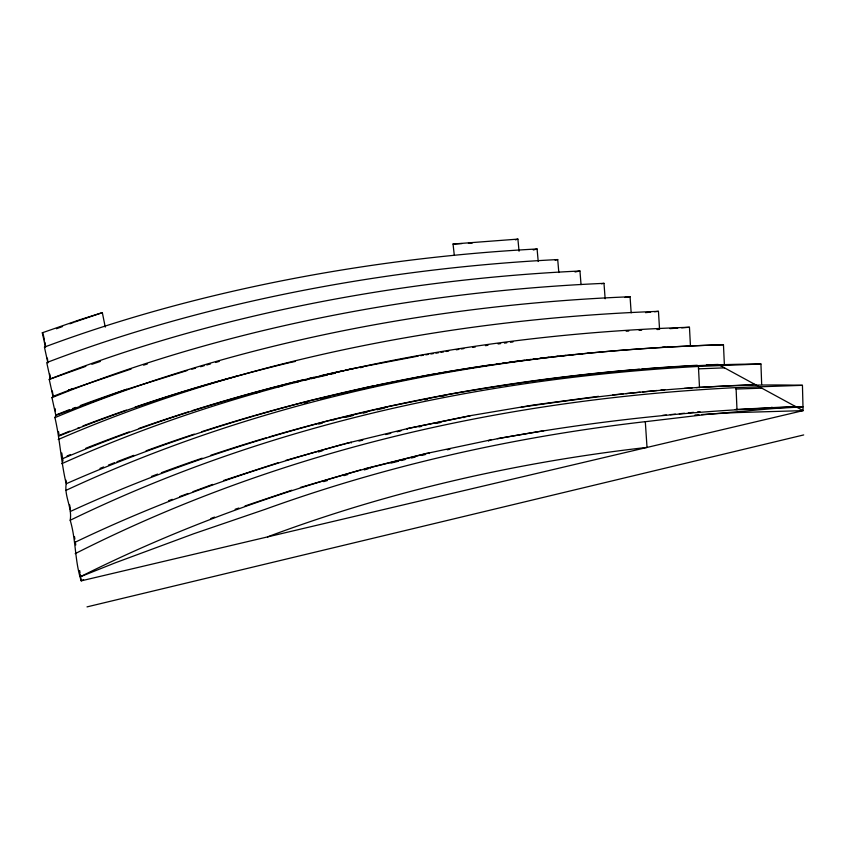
<?xml version="1.0" encoding="UTF-8"?>
<svg xmlns="http://www.w3.org/2000/svg" width="846" height="846" viewBox="0 0 846 846"><rect width="100%" height="100%" fill="white"/><g stroke="black" fill="none" stroke-linecap="round" stroke-linejoin="round"><path stroke-width="1.27" d="M521.221 407.201C614.238 393.57 708.303 382.847 802.442 385.332L803.087 410.638L81.216 580.842C74.617 560.983 76.172 540.192 70.197 520.258C72.428 507.748 64.085 496.179 66.21 483.753C60.923 461.715 60.066 439.603 54.927 417.628L55.836 415.354L51.955 397.652L52.97 396.404L72.248 388.98L131.162 369.015M75.072 542.254C161.586 500.8 252.351 468.589 344.988 443.854L351.196 442.299L351.291 442.923M70.408 511.439C153.2 473.422 239.725 443.907 327.836 420.938L387.331 406.767L447.597 394.627C551.01 376.375 655.851 364.52 760.945 364.013L761.675 384.528M66.21 483.753C145.575 448.729 228.24 421.541 312.259 400.126L369.237 386.834L426.902 375.37C524.827 357.795 624.041 347.695 723.467 344.745L724.356 364.372M67.098 455.994L70.525 454.545M62.414 458.744C138.617 426.342 217.75 401.184 298.046 381.134L352.708 368.623L418.167 356.092M60.278 434.981L69.647 431.164M58.977 436.05C132.24 405.953 208.127 382.561 285.017 363.738L289.226 362.797M267.548 536.914L269.916 535.962C390.45 491.05 516.684 462.434 644.377 447.693L647.021 447.439L645.308 421.699L706.738 414.424L773.879 408.523L802.991 406.831C699.843 409.718 596.906 420.399 495.418 439.137L488.628 440.512L488.692 441.157M55.995 414.963L69.287 409.707M55.836 415.354L124.341 390.112L186.903 370.622M210.866 518.503L214.503 517.096M52.97 396.404L49.227 379.368L85.837 366.329M168.587 500.705L172.246 499.341M179.574 496.623L188.129 493.461M193.015 491.653L212.558 484.409M56.471 328.756L62.572 326.514M69.88 323.807L73.539 322.453M72.248 388.98L68.219 390.387A1133.978 648.089 -2.3 0 1 73.137 388.6M45.367 346.807L42.3 332.774L79.862 319.735L102.334 312.65L105.253 327.095M74.755 322.009L102.334 312.65M91.897 364.298L100.357 361.432M235.146 509.281L238.836 508.044M244.991 505.971L291.743 490.236M223.619 480.486L278.292 462.688M72.767 408.407L75.939 407.391M143.577 365.155L147.31 363.992M515.373 239.852L517.9 239.111L519.053 251.23M300.404 487.444L360.618 469.9M77.726 428.129L79.947 427.484M191.862 369.205L195.595 368.147M200.576 366.73L204.309 365.673M206.794 364.964L210.527 363.896M215.497 362.479L219.23 361.422M285.832 460.393L342.958 444.224M533.276 249.972L537.083 248.967L538.225 261.488M490.987 439.857L429.208 452.896L363.96 469.202C266.3 495.978 170.871 531.33 80.307 576.76L115.278 562.812L193.808 533.731L265.401 509.25C387.108 465.226 514.178 436.948 642.653 421.964L645.308 421.699M364.383 468.853L427.399 453.17M390.989 463.09L398.646 461.176M401.205 460.541L405.033 459.59M411.42 458.003L415.249 457.041M421.625 455.455L425.464 454.503M344.227 443.864L407.222 428.679L470.323 415.777M358.926 441.073L362.744 440.142M385.66 434.569L390.757 433.332M397.123 431.777L400.941 430.847M87.011 606.889L803.7 434.929M345.337 417.364L352.983 415.545M363.188 413.123L367.005 412.214M377.21 409.781L384.856 407.962M320.602 398.762L328.29 396.964M342.387 393.676L350.085 391.888M364.182 388.6L368.031 387.701M555.145 260.156L557.715 259.563L558.825 272.528M304.856 380.14L308.642 379.272M311.159 378.701L316.203 377.549M318.731 376.967L327.561 374.947M330.077 374.366L335.122 373.213M290.273 362.564L295.391 361.411M664.914 347.177L664.998 347.156A2563.845 1826.176 38.9 0 0 662.376 347.315M447.365 449.776L449.956 449.237M406.736 428.679L469.784 415.756L533.625 404.991L598.524 396.319M418.886 426.923L421.456 426.395M435.616 423.497L440.766 422.44M424.755 399.82L427.325 399.301M370.601 387.14L373.192 386.633M575.037 271.968L579.954 270.995L581.043 284.626M360.417 367.672L362.966 367.175M497.385 438.619L543.809 430.73M601.464 283.77L603.991 283.347L605.144 298.775M420.716 355.68L423.254 355.257M425.792 354.834L428.34 354.421M430.878 353.998L433.416 353.586M435.965 353.163L438.503 352.74M441.052 352.327L443.59 351.904M446.128 351.481L448.676 351.069M456.269 349.81L458.796 349.398M461.313 348.975L463.841 348.563M504.417 343.106L506.849 342.767M510.519 342.27L512.962 341.943M472.724 347.368L475.262 347.019M485.424 345.654L487.962 345.316M498.114 343.952L500.652 343.603M624.845 297.443L630.069 296.745L631.169 312.872M645.498 312.65L650.68 312.132M654.561 311.73L658.452 311.339L659.552 329.39L657.004 329.506M612.821 394.892L623.206 393.855M625.807 393.602L640.094 392.174M642.685 391.92L656.972 390.492M660.874 390.101L664.766 389.71M662.481 415.397L666.362 415.016M670.244 414.635L675.425 414.138M679.306 413.757L684.477 413.25M688.358 412.869L693.54 412.362M697.421 411.981L700.002 411.727M454.302 255.333L453.044 244.018L517.9 239.111M626.167 331.23L628.768 331.029M669.958 328.65L677.752 328.1M681.654 327.825L689.458 327.265L690.463 346.077M684.351 388.399L692.187 387.88M696.099 387.616L754.886 384.391M735.259 409.496L795.409 406.461M453.044 244.018L462.001 243.574M468.398 243.246L472.237 243.056M639.111 330.342L641.67 330.226M706.41 364.901L718.233 364.436M70.197 520.258A2548.163 1718.533 38.4 0 1 698.415 366.445L760.945 364.013M698.394 368.856L724.514 367.851M75.167 553.665A5081.89 2595.644 51.5 0 1 736.052 387.616L802.442 385.332M735.914 389.044L761.812 388.166M428.658 452.853L429.292 453.551M719.28 365.007L803.087 410.638L737.109 412.573A4713.605 2465.064 52.5 0 0 701.546 414.551M771.816 407.169L772.694 407.751M697.39 365.43L697.22 365.261A4927.548 2703.816 53.5 0 0 641.955 369.015M42.3 332.774L43.072 333.715M47.894 362.934L44.426 347.093A759.507 315.801 -6.6 0 1 537.083 248.967M50.326 378.987L46.731 362.574A816.189 363.251 -5.9 0 1 557.715 259.563M43.336 334.942L44.404 339.838M303.513 379.875L303.598 380.436M44.944 342.292L45.663 347.05M47.344 358.112L47.725 360.555M49.787 374.133L50.326 377.728M52.346 390.989L53.139 396.192M55.011 408.491L55.402 411.082M58.511 431.545L59.114 435.457M61.769 452.959L63.006 461.091M65.893 480.073L66.284 482.632M69.679 504.935L70.44 509.969M74.49 536.576L74.871 539.103M75.241 541.514L75.759 544.983M79.651 570.511L80.032 573.08M80.233 574.36L81.216 580.842A4713.605 2465.064 52.5 0 1 83.574 579.616M333.779 419.5L333.863 420.092M370.463 467.521L370.559 468.176M352.708 368.623L352.782 369.173M387.331 406.767L387.405 407.36M407.222 428.679L407.307 429.303M421.012 376.533L421.075 377.105M441.422 395.843L441.496 396.436A1736.563 1262.877 23.4 0 1 444.076 395.96M463.851 417.078L463.925 417.691M698.415 366.445L699.515 387.669M736.052 387.616L736.993 409.834M82.94 425.919A1477.803 1017.315 7.1 0 1 126.35 410.13M135.032 407.138A1477.803 1017.315 7.1 0 1 232.026 377.379M233.295 377.03A1477.803 1017.315 7.1 0 1 237.123 375.994M323.68 481.649A4713.605 2465.064 52.5 0 1 327.465 480.496M343.92 475.632A4713.605 2465.064 52.5 0 1 347.727 474.532M364.214 469.9A4713.605 2465.064 52.5 0 1 368.021 468.864M695.01 414.984A4713.605 2465.064 52.5 0 1 698.923 414.72M318.413 451.965A2479.986 1689.166 40.4 0 1 322.199 450.886M151.423 476.435A4927.548 2703.816 53.5 0 1 157.61 474.109M161.332 472.724A4927.548 2703.816 53.5 0 1 202.183 458.194M210.823 455.275A4927.548 2703.816 53.5 0 1 266.458 437.742M268.954 437.012A4927.548 2703.816 53.5 0 1 327.148 420.991M328.407 420.674A4927.548 2703.816 53.5 0 1 639.354 369.226M318.656 424.079A1736.563 1262.877 23.4 0 1 322.463 423.074M65.766 490.458A1768.648 1258.985 21.2 0 1 723.467 344.745M99.987 468.409A2563.845 1826.176 38.9 0 1 103.624 466.96M108.468 465.046A2563.845 1826.176 38.9 0 1 114.527 462.688M116.949 461.747A2563.845 1826.176 38.9 0 1 133.89 455.317M146.072 450.823A2563.845 1826.176 38.9 0 1 194.22 434.146M201.697 431.714A2563.845 1826.176 38.9 0 1 253.44 415.883M254.699 415.523A2563.845 1826.176 38.9 0 1 373.943 385.787M376.491 385.247A2563.845 1826.176 38.9 0 1 435.51 373.795M438.091 373.34A2563.845 1826.176 38.9 0 1 492.404 364.615M496.232 364.055A2563.845 1826.176 38.9 0 1 500.071 363.516M502.63 363.146A2563.845 1826.176 38.9 0 1 505.189 362.797M509.038 362.257A2563.845 1826.176 38.9 0 1 511.608 361.908M514.167 361.57A2563.845 1826.176 38.9 0 1 518.027 361.052M521.887 360.544A2563.845 1826.176 38.9 0 1 524.457 360.216M527.037 359.888A2563.845 1826.176 38.9 0 1 530.897 359.391M533.477 359.074A2563.845 1826.176 38.9 0 1 537.347 358.598M539.928 358.281A2563.845 1826.176 38.9 0 1 543.798 357.816M546.389 357.52A2563.845 1826.176 38.9 0 1 548.969 357.213M555.452 356.473A2563.845 1826.176 38.9 0 1 558.053 356.187M563.246 355.616A2563.845 1826.176 38.9 0 1 565.858 355.331M571.071 354.781A2563.845 1826.176 38.9 0 1 573.673 354.506M580.208 353.84A2563.845 1826.176 38.9 0 1 582.831 353.586M588.065 353.078A2563.845 1826.176 38.9 0 1 590.688 352.824M304.021 402.939A1394.938 969.421 10.4 0 1 307.838 401.956M61.779 463.693A1417.494 954.193 9 0 1 689.458 327.265M85.848 448.243A1816.764 1342.137 19.5 0 1 129.121 431.936M138.987 428.414A1816.764 1342.137 19.5 0 1 188.425 411.865M192.211 410.67A1816.764 1342.137 19.5 0 1 302.551 380.013M308.917 378.479A1816.764 1342.137 19.5 0 1 314.014 377.274M320.391 375.783A1816.764 1342.137 19.5 0 1 343.402 370.622M345.961 370.072A1816.764 1342.137 19.5 0 1 351.069 368.972M256.052 392.914A1195.514 765.577 3.2 0 1 259.785 391.878M278.524 386.812A1195.514 765.577 3.2 0 1 282.278 385.829M294.82 382.614A1195.514 765.577 3.2 0 1 298.575 381.673M58.184 439.539A1212.445 748.118 2.4 0 1 658.452 311.339M49.227 379.368A883.88 423.264 -4.9 0 1 579.954 270.995M51.955 397.652A966.777 501.001 -3.4 0 1 603.991 283.347M54.927 417.628A1071.914 604.721 -1.2 0 1 630.069 296.745M80.222 405.583A1275.345 799.28 1 0 1 126.678 389.276"/></g></svg>
